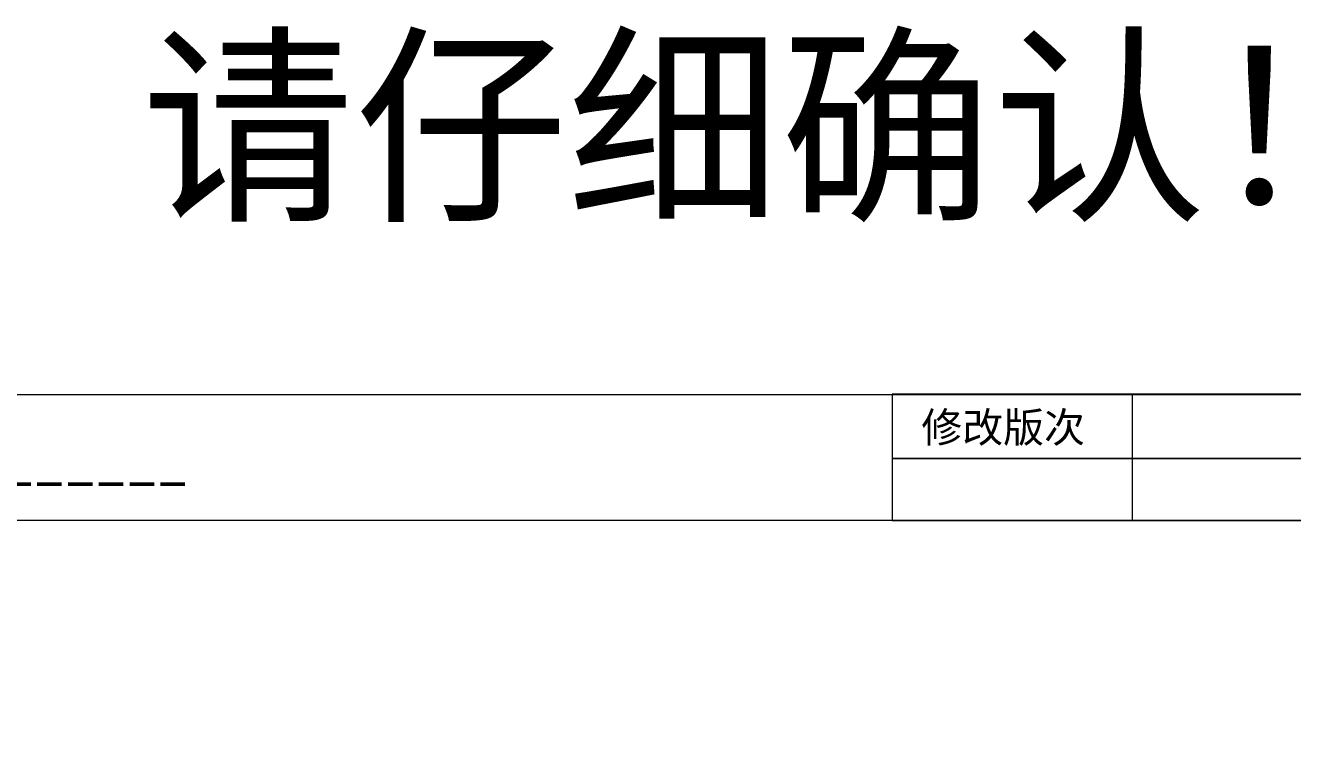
# Model space of a CAD drawing. Header units: millimetres. Extents: x 80 to 298, y -36 to 36.
# Drawn here: x 118.73 to 151.2, y 18.24 to 36.38 of the extents above; entities that cross this region are included whole.
import ezdxf

# ---------------------------------------------------------------- set-up
doc = ezdxf.new("R2010")
doc.units = ezdxf.units.MM
doc.header["$LTSCALE"] = 0.5
doc.layers.get('0').update_dxf_attribs({"lineweight": 18})
doc.styles.add('ggg', font='SimSun.ttf')
doc.styles.add('romans', font='romans.shx')
doc.styles.get("Standard").update_dxf_attribs({"font": 'SimSun.ttf'})

msp = doc.modelspace()

# ---------------------------------------------------------------- linework, layer by layer
at = {"linetype": 'ByBlock'}
msp.add_lwpolyline([(80.014, -35.657), (80.014, 26.913), (169.315, 26.913), (169.315, -35.657)], close=True, dxfattribs=at)
for points in [[(140.935, 25.275), (169.318, 25.275), (169.318, 26.913, 0.414214), (169.314, 26.917), (140.935, 26.917)], [(140.935, 23.685), (169.318, 23.685), (169.318, 25.272, 0.414214), (169.314, 25.275), (140.935, 25.275)]]:
    msp.add_lwpolyline(points, format="xyb", close=True)
for points in [[(147.097, 25.275), (147.097, 26.917)], [(147.097, 23.685), (147.097, 25.275)], [(169.318, 23.685), (79.889, 23.685)], [(147.097, 23.685), (147.097, 23.685)]]:
    msp.add_lwpolyline(points)

# ---------------------------------------------------------------- texts
at = {"style": 'ggg'}
msp.add_text('修改版次', height=0.7684, dxfattribs=at).set_placement((141.683, 25.686))
at = {"color": 1, "insert": (83.506, 35.77), "char_height": 4, "width": 1000.19952, "attachment_point": 1}
msp.add_mtext('草图自行走线，请仔细确认！', dxfattribs=at)
at = {"insert": (108.67, 25.947), "char_height": 1.16037, "width": 35.81215, "attachment_point": 1, "style": 'romans'}
msp.add_mtext('{\\fSimSun|b0|i0|c134|p54;确认日期__________}', dxfattribs=at)

doc.saveas('drawing.dxf')
